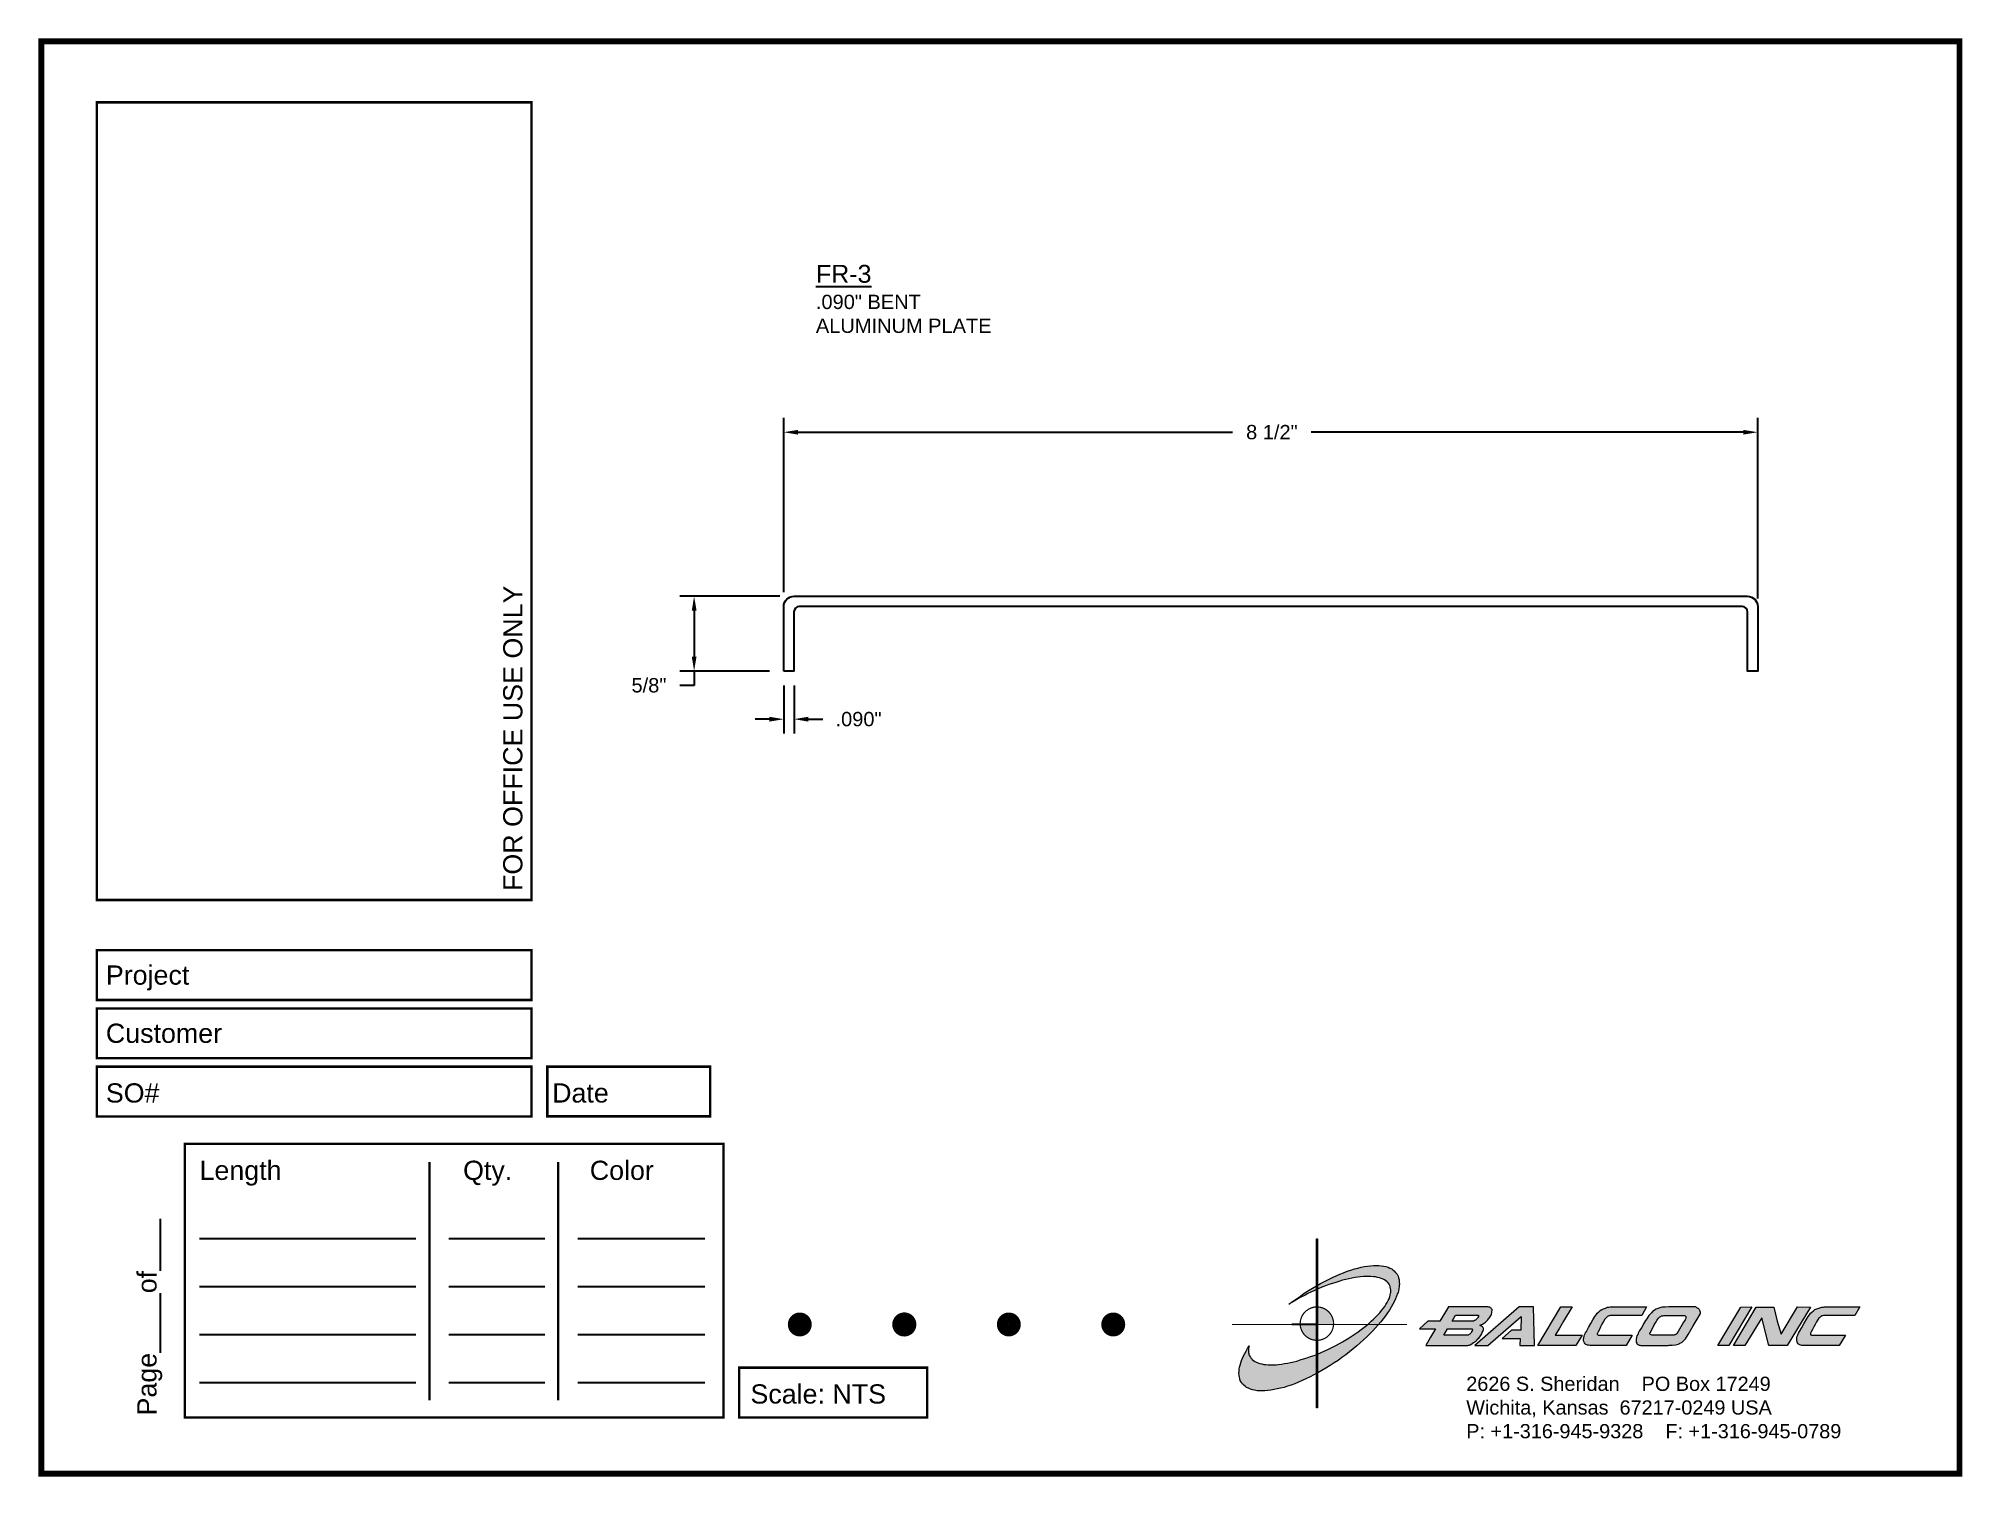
# Paper-space layout 'Breakout' of a CAD drawing. Header units: inches. Extents: x 0 to 10, y 0 to 7.5.
# The model-space entities are those that its viewports show. They can reach past a viewport. Long polylines and large blocks are cut down to what shows.
import ezdxf

# ---------------------------------------------------------------- set-up
doc = ezdxf.new("R2010")
doc.units = ezdxf.units.IN
doc.header["$MEASUREMENT"] = 0
for name, color, linetype in [('Border', 7, 'Continuous'), ('DIMENSIONS', 3, 'Continuous'), ('METALS', 7, 'Continuous'), ('TEXT', 2, 'Continuous')]:
    doc.layers.add(name, color=color, linetype=linetype)
doc.styles.add('ARIAL', font='arial.ttf')
doc.dimstyles.new('Arial', dxfattribs={"dimtxt": 0.125, "dimasz": 0.125, "dimexe": 0.125, "dimexo": 0.125, "dimgap": 0.125, "dimtad": 0, "dimtih": 1, "dimtoh": 1, "dimdec": 4, "dimzin": 3, "dimdsep": 46, "dimlunit": 4, "dimtxsty": 'ARIAL', "dimcen": 0.125, "dimadec": 0, "dimazin": 0, "dimtfac": 1, "dimtdec": 4, "dimtofl": 0, "dimtmove": 0, "dimatfit": 3, "dimfxl": 0, "dimfrac": 2, "dimtolj": 1, "dimtzin": 0, "dimarcsym": 0})

# ---------------------------------------------------------------- blocks, each defined once
blk = doc.blocks.new('CADlogo')
h = blk.add_hatch(color=256)
h.paths.add_polyline_path([(0.918, 1.81), (0.909, 1.81), (0.909, 1.322), (0.918, 1.327)])
h.paths.add_polyline_path([(0.918, 1.285), (0.909, 1.281), (0.909, 1.1), (0.918, 1.1)])
h.paths.add_polyline_path([(0.918, 0.917), (0.909, 0.917), (0.909, 0.762), (0.909, 0.753), (0.91, 0.753), (0.918, 0.753)])
h.paths.add_polyline_path([(0.918, 1.091), (0.918, 1.1), (0.91, 1.1), (0.909, 1.1), (0.909, 0.917), (0.918, 0.917), (0.918, 0.919), (0.915, 0.919)])
h.paths.add_polyline_path([(0.918, 0.412), (0.909, 0.407), (0.909, 0.049), (0.918, 0.049)])
h.paths.add_polyline_path([(0.918, 0.753), (0.909, 0.753), (0.909, 0.606), (0.918, 0.609)])
h.paths.add_polyline_path([(0.918, 0.609), (0.909, 0.606), (0.909, 0.407), (0.918, 0.412)])
h.paths.add_polyline_path([(0.918, 1.327), (0.909, 1.322), (0.909, 1.281), (0.918, 1.285)])
h = blk.add_hatch(color=175)
h.paths.add_polyline_path([(0.574, 0.51), (0.543, 0.506), (0.514, 0.502), (0.487, 0.499), (0.459, 0.499), (0.432, 0.497), (0.406, 0.499), (0.382, 0.5), (0.36, 0.502), (0.338, 0.508), (0.318, 0.511), (0.298, 0.519), (0.282, 0.526), (0.265, 0.533), (0.252, 0.543), (0.24, 0.553), (0.234, 0.559), (0.229, 0.564), (0.22, 0.577), (0.212, 0.592), (0.205, 0.607), (0.203, 0.616), (0.201, 0.627), (0.199, 0.643), (0.201, 0.66), (0.201, 0.671), (0.205, 0.682), (0.207, 0.694), (0.19, 0.667), (0.176, 0.641), (0.161, 0.616), (0.148, 0.59), (0.137, 0.566), (0.128, 0.543), (0.119, 0.519), (0.113, 0.495), (0.108, 0.473), (0.104, 0.451), (0.103, 0.44), (0.103, 0.429), (0.101, 0.409), (0.103, 0.391), (0.104, 0.38), (0.106, 0.371), (0.11, 0.352), (0.115, 0.336), (0.124, 0.318), (0.13, 0.31), (0.135, 0.301), (0.143, 0.294), (0.15, 0.286), (0.165, 0.274), (0.181, 0.263), (0.199, 0.254), (0.22, 0.244), (0.242, 0.237), (0.263, 0.232), (0.289, 0.228), (0.315, 0.226), (0.342, 0.226), (0.371, 0.226), (0.402, 0.23), (0.434, 0.233), (0.467, 0.239), (0.499, 0.246), (0.534, 0.254), (0.571, 0.263), (0.606, 0.275), (0.644, 0.286), (0.682, 0.301), (0.721, 0.318), (0.759, 0.334), (0.799, 0.352), (0.841, 0.371), (0.882, 0.393), (0.909, 0.407), (0.909, 0.606), (0.884, 0.596), (0.847, 0.583), (0.81, 0.57), (0.774, 0.559), (0.739, 0.548), (0.704, 0.537), (0.671, 0.53), (0.638, 0.522), (0.606, 0.515)])
h.paths.add_polyline_path([(1.18, 0.738), (1.109, 0.698), (1.034, 0.661), (0.957, 0.627), (0.918, 0.609), (0.918, 0.412), (0.924, 0.414), (0.964, 0.438), (1.006, 0.462), (1.05, 0.489), (1.092, 0.517), (1.134, 0.544), (1.174, 0.574), (1.215, 0.603), (1.253, 0.634), (1.291, 0.663), (1.328, 0.694), (1.365, 0.725), (1.399, 0.757), (1.432, 0.788), (1.463, 0.819), (1.494, 0.85), (1.524, 0.883), (1.554, 0.917), (1.44, 0.917), (1.429, 0.908), (1.401, 0.886), (1.374, 0.864), (1.343, 0.842), (1.312, 0.822), (1.28, 0.8), (1.248, 0.778), (1.215, 0.758)])
h.paths.add_polyline_path([(1.769, 1.382), (1.767, 1.393), (1.763, 1.404), (1.758, 1.422), (1.749, 1.441), (1.743, 1.45), (1.738, 1.457), (1.73, 1.464), (1.725, 1.472), (1.709, 1.485), (1.692, 1.496), (1.674, 1.506), (1.654, 1.514), (1.632, 1.521), (1.61, 1.527), (1.584, 1.53), (1.559, 1.532), (1.531, 1.532), (1.502, 1.532), (1.471, 1.53), (1.44, 1.527), (1.407, 1.521), (1.374, 1.514), (1.339, 1.505), (1.304, 1.496), (1.268, 1.485), (1.229, 1.472), (1.191, 1.457), (1.152, 1.442), (1.114, 1.426), (1.074, 1.408), (1.034, 1.388), (0.991, 1.367), (0.951, 1.346), (0.918, 1.327), (0.918, 1.285), (0.926, 1.289), (0.964, 1.305), (1.001, 1.32), (1.037, 1.333), (1.074, 1.346), (1.109, 1.356), (1.143, 1.367), (1.178, 1.378), (1.213, 1.386), (1.246, 1.393), (1.277, 1.4), (1.31, 1.406), (1.339, 1.41), (1.368, 1.413), (1.398, 1.417), (1.425, 1.417), (1.452, 1.419), (1.476, 1.417), (1.502, 1.415), (1.524, 1.413), (1.546, 1.408), (1.566, 1.404), (1.584, 1.397), (1.602, 1.389), (1.617, 1.382), (1.632, 1.373), (1.644, 1.362), (1.65, 1.356), (1.655, 1.351), (1.665, 1.338), (1.672, 1.325), (1.677, 1.309), (1.681, 1.294), (1.683, 1.278), (1.683, 1.261), (1.683, 1.252), (1.681, 1.243), (1.677, 1.225), (1.672, 1.207), (1.665, 1.186), (1.655, 1.166), (1.644, 1.146), (1.632, 1.126), (1.619, 1.106), (1.602, 1.084), (1.586, 1.062), (1.568, 1.04), (1.548, 1.018), (1.527, 0.996), (1.504, 0.974), (1.48, 0.952), (1.456, 0.93), (1.44, 0.917), (1.554, 0.917), (1.579, 0.945), (1.602, 0.976), (1.626, 1.007), (1.648, 1.038), (1.668, 1.067), (1.687, 1.097), (1.703, 1.128), (1.719, 1.155), (1.732, 1.185), (1.743, 1.212), (1.752, 1.239), (1.758, 1.252), (1.762, 1.265), (1.767, 1.291), (1.771, 1.314), (1.771, 1.327), (1.773, 1.338), (1.771, 1.362), (1.771, 1.373)])
h.paths.add_polyline_path([(0.867, 1.296), (0.825, 1.271), (0.781, 1.243), (0.741, 1.214), (0.701, 1.186), (0.66, 1.157), (0.622, 1.128), (0.675, 1.161), (0.732, 1.194), (0.79, 1.225), (0.82, 1.239), (0.851, 1.254), (0.909, 1.281), (0.909, 1.322)])
h = blk.add_hatch(color=256)
h.paths.add_polyline_path([(1.074, 0.991), (1.07, 1.001), (1.065, 1.011), (1.059, 1.021), (1.053, 1.03), (1.046, 1.038), (1.039, 1.047), (1.031, 1.054), (1.022, 1.062), (1.014, 1.068), (1.004, 1.074), (0.995, 1.08), (0.985, 1.085), (0.975, 1.089), (0.964, 1.093), (0.954, 1.096), (0.943, 1.098), (0.932, 1.099), (0.921, 1.1), (0.918, 1.1), (0.918, 0.917), (0.94, 0.917), (1.086, 0.917), (1.087, 0.927), (1.086, 0.938), (1.085, 0.949), (1.083, 0.96), (1.081, 0.97), (1.078, 0.981)])
h.paths.add_polyline_path([(0.909, 0.917), (0.739, 0.917), (0.74, 0.91), (0.741, 0.899), (0.743, 0.888), (0.746, 0.878), (0.75, 0.867), (0.754, 0.857), (0.758, 0.847), (0.764, 0.837), (0.77, 0.828), (0.776, 0.819), (0.783, 0.811), (0.791, 0.803), (0.799, 0.795), (0.808, 0.788), (0.817, 0.782), (0.826, 0.776), (0.836, 0.771), (0.846, 0.766), (0.856, 0.762), (0.867, 0.759), (0.877, 0.757), (0.888, 0.755), (0.899, 0.753), (0.909, 0.753)])
h.paths.add_polyline_path([(0.918, 1.1), (0.91, 1.1), (0.909, 1.1), (0.909, 0.917), (0.918, 0.917)])
h = blk.add_hatch(color=256)
h.paths.add_polyline_path([(2.148, 0.874), (2.098, 0.784), (2.049, 0.7), (2.484, 0.7), (2.491, 0.702), (2.501, 0.703), (2.508, 0.705), (2.512, 0.707), (2.517, 0.711), (2.532, 0.72), (2.546, 0.729), (2.554, 0.735), (2.563, 0.74), (2.572, 0.747), (2.581, 0.757), (2.59, 0.768), (2.599, 0.777), (2.616, 0.799), (2.623, 0.811), (2.63, 0.822), (2.636, 0.833), (2.641, 0.844), (2.645, 0.855), (2.647, 0.864), (2.647, 0.879), (2.645, 0.883), (2.641, 0.886), (2.638, 0.892), (2.629, 0.899), (2.619, 0.905), (2.612, 0.91), (2.64, 0.921), (2.658, 0.936), (2.669, 0.943), (2.678, 0.95), (2.694, 0.967), (2.702, 0.976), (2.709, 0.985), (2.716, 0.994), (2.722, 1.005), (2.727, 1.014), (2.731, 1.025), (2.735, 1.038), (2.736, 1.049), (2.738, 1.062), (2.738, 1.073), (2.733, 1.082), (2.727, 1.088), (2.72, 1.093), (2.713, 1.097), (2.704, 1.099), (2.694, 1.1), (2.685, 1.102), (2.674, 1.102), (2.285, 1.102), (2.195, 0.952), (2.069, 0.952), (1.981, 0.874)])
h.paths.add_polyline_path([(2.274, 0.874), (2.53, 0.874), (2.534, 0.865), (2.532, 0.852), (2.524, 0.841), (2.515, 0.828), (2.505, 0.815), (2.493, 0.81), (2.49, 0.808), (2.235, 0.808)], flags=16)
h.paths.add_polyline_path([(2.321, 0.952), (2.356, 1.014), (2.587, 1.014), (2.592, 1.014), (2.597, 1.014), (2.597, 1.003), (2.59, 0.991), (2.583, 0.98), (2.569, 0.966), (2.555, 0.958), (2.546, 0.952), (2.535, 0.952)], flags=16)
h.paths.add_polyline_path([(3.04, 1.002), (3.036, 0.859), (2.941, 0.859), (2.844, 0.773), (3.031, 0.773), (3.027, 0.7), (3.181, 0.7), (3.168, 1.102), (3.02, 1.102), (2.557, 0.7), (2.694, 0.7)])
h.paths.add_polyline_path([(3.214, 0.7), (3.611, 0.7), (3.675, 0.808), (3.397, 0.808), (3.441, 0.881), (3.483, 0.952), (3.574, 1.102), (3.454, 1.102)])
h.paths.add_polyline_path([(3.788, 0.965), (3.766, 0.927), (3.743, 0.885), (3.721, 0.846), (3.71, 0.83), (3.702, 0.811), (3.697, 0.795), (3.693, 0.778), (3.691, 0.769), (3.691, 0.76), (3.691, 0.749), (3.693, 0.74), (3.7, 0.727), (3.708, 0.716), (3.711, 0.714), (3.724, 0.705), (3.733, 0.702), (3.744, 0.702), (3.757, 0.7), (3.774, 0.7), (4.134, 0.7), (4.196, 0.808), (3.854, 0.808), (3.841, 0.808), (3.833, 0.816), (3.836, 0.826), (3.843, 0.841), (3.856, 0.864), (3.869, 0.892), (3.883, 0.921), (3.898, 0.949), (3.914, 0.972), (3.924, 0.983), (3.931, 0.992), (3.943, 1.002), (3.954, 1.008), (3.969, 1.011), (4.297, 1.011), (4.346, 1.102), (4.238, 1.102), (4.15, 1.102), (4.075, 1.1), (3.997, 1.102), (3.982, 1.1), (3.968, 1.1), (3.955, 1.099), (3.942, 1.097), (3.92, 1.089), (3.9, 1.082), (3.889, 1.078), (3.88, 1.073), (3.863, 1.062), (3.849, 1.049), (3.834, 1.035), (3.821, 1.018), (3.81, 1.002), (3.799, 0.983)])
h.paths.add_polyline_path([(4.509, 1.097), (4.496, 1.095), (4.485, 1.093), (4.476, 1.089), (4.465, 1.086), (4.447, 1.077), (4.43, 1.066), (4.421, 1.06), (4.414, 1.055), (4.399, 1.04), (4.386, 1.025), (4.372, 1.011), (4.361, 0.994), (4.35, 0.976), (4.337, 0.96), (4.317, 0.923), (4.297, 0.888), (4.275, 0.855), (4.26, 0.828), (4.255, 0.813), (4.247, 0.799), (4.244, 0.784), (4.242, 0.777), (4.24, 0.769), (4.238, 0.753), (4.238, 0.735), (4.246, 0.722), (4.251, 0.714), (4.253, 0.713), (4.257, 0.711), (4.262, 0.705), (4.269, 0.703), (4.278, 0.702), (4.289, 0.7), (4.564, 0.7), (4.571, 0.7), (4.584, 0.702), (4.613, 0.703), (4.648, 0.707), (4.664, 0.709), (4.677, 0.713), (4.686, 0.716), (4.694, 0.722), (4.705, 0.727), (4.717, 0.735), (4.73, 0.744), (4.741, 0.755), (4.752, 0.769), (4.781, 0.815), (4.833, 0.903), (4.906, 1.025), (4.908, 1.035), (4.908, 1.046), (4.906, 1.051), (4.906, 1.057), (4.9, 1.069), (4.893, 1.08), (4.889, 1.082), (4.888, 1.086), (4.88, 1.089), (4.873, 1.093), (4.866, 1.097), (4.856, 1.1), (4.846, 1.1), (4.844, 1.1), (4.73, 1.1), (4.626, 1.1), (4.58, 1.1), (4.542, 1.099), (4.524, 1.099)])
h.paths.add_polyline_path([(4.527, 1.011), (4.54, 1.011), (4.745, 1.011), (4.752, 1.003), (4.758, 0.998), (4.758, 0.985), (4.756, 0.98), (4.754, 0.974), (4.749, 0.965), (4.743, 0.956), (4.734, 0.941), (4.663, 0.821), (4.648, 0.812), (4.639, 0.81), (4.633, 0.808), (4.622, 0.808), (4.61, 0.808), (4.416, 0.808), (4.398, 0.808), (4.39, 0.813), (4.387, 0.813), (4.385, 0.819), (4.378, 0.825), (4.385, 0.832), (4.408, 0.877), (4.428, 0.914), (4.447, 0.945), (4.454, 0.96), (4.461, 0.971), (4.474, 0.986), (4.487, 0.996), (4.496, 1.002), (4.508, 1.009), (4.516, 1.009)], flags=16)
h.paths.add_polyline_path([(5.089, 0.698), (5.206, 0.698), (5.445, 1.1), (5.33, 1.099)])
h.paths.add_polyline_path([(5.489, 1.099), (5.252, 0.698), (5.37, 0.698), (5.548, 0.987), (5.621, 0.698), (5.811, 0.698), (6.055, 1.099), (5.919, 1.1), (5.749, 0.817), (5.709, 0.954), (5.691, 1.024), (5.672, 1.099)])
h.paths.add_polyline_path([(6.086, 1.06), (6.069, 1.047), (6.056, 1.035), (6.044, 1.018), (6.031, 1.002), (6.02, 0.983), (6.009, 0.965), (5.987, 0.925), (5.965, 0.885), (5.941, 0.846), (5.932, 0.828), (5.923, 0.811), (5.917, 0.795), (5.914, 0.778), (5.912, 0.769), (5.912, 0.758), (5.914, 0.749), (5.916, 0.738), (5.921, 0.725), (5.928, 0.716), (5.936, 0.709), (5.945, 0.705), (5.954, 0.702), (5.965, 0.7), (5.98, 0.7), (5.994, 0.7), (6.355, 0.7), (6.419, 0.806), (6.073, 0.806), (6.056, 0.811), (6.056, 0.821), (6.056, 0.826), (6.064, 0.841), (6.077, 0.864), (6.089, 0.892), (6.104, 0.919), (6.119, 0.947), (6.135, 0.972), (6.144, 0.983), (6.153, 0.992), (6.163, 1), (6.166, 1.003), (6.172, 1.005), (6.178, 1.008), (6.19, 1.011), (6.517, 1.011), (6.569, 1.1), (6.459, 1.102), (6.373, 1.1), (6.296, 1.1), (6.217, 1.1), (6.203, 1.1), (6.19, 1.099), (6.175, 1.099), (6.164, 1.095), (6.141, 1.089), (6.12, 1.082), (6.111, 1.077), (6.102, 1.073)])
blk.add_hatch(color=256).paths.add_polyline_path([(0.918, 0.609), (0.909, 0.606), (0.909, 0.407), (0.918, 0.412)])
for q in [(0.65, 0.917), (0.909, 0.648)]:
    blk.add_line((0.909, 0.917), q)
at = {"color": 7, "lineweight": 0}
for points in [[(0.909, 1.81), (0.918, 1.81), (0.918, 0.049), (0.909, 0.049), (0.909, 1.81)], [(2.738, 1.073), (2.733, 1.082), (2.727, 1.088), (2.72, 1.093), (2.713, 1.097), (2.704, 1.099), (2.694, 1.1), (2.685, 1.102), (2.674, 1.102), (2.285, 1.102), (2.195, 0.952), (2.069, 0.952), (1.981, 0.874), (2.148, 0.874), (2.098, 0.784), (2.049, 0.7), (2.484, 0.7), (2.491, 0.702), (2.501, 0.703), (2.508, 0.705), (2.512, 0.707), (2.517, 0.711), (2.532, 0.72), (2.546, 0.729), (2.554, 0.735), (2.563, 0.74), (2.572, 0.747), (2.581, 0.757), (2.59, 0.768), (2.599, 0.777), (2.616, 0.799), (2.623, 0.811), (2.63, 0.822), (2.636, 0.833), (2.641, 0.844), (2.645, 0.855), (2.647, 0.864), (2.647, 0.874), (2.647, 0.879), (2.645, 0.883), (2.641, 0.886), (2.638, 0.892), (2.629, 0.899), (2.619, 0.905), (2.612, 0.91), (2.64, 0.921), (2.658, 0.936), (2.669, 0.943), (2.678, 0.95), (2.694, 0.967), (2.702, 0.976), (2.709, 0.985), (2.716, 0.994), (2.722, 1.005), (2.727, 1.014), (2.731, 1.025), (2.735, 1.038), (2.736, 1.049), (2.738, 1.062), (2.738, 1.073), (2.738, 1.073)], [(2.587, 0.985), (2.583, 0.98), (2.572, 0.969), (2.565, 0.963), (2.555, 0.958), (2.546, 0.952), (2.535, 0.952), (2.321, 0.952), (2.356, 1.014), (2.587, 1.014), (2.592, 1.014), (2.594, 1.014), (2.596, 1.013), (2.597, 1.011), (2.597, 1.005), (2.596, 1), (2.59, 0.991), (2.587, 0.985), (2.587, 0.985)], [(3.027, 0.7), (3.181, 0.7), (3.168, 1.102), (3.02, 1.102), (2.557, 0.7), (2.694, 0.7), (3.04, 1.002), (3.036, 0.859), (3.038, 0.859), (2.941, 0.859), (2.844, 0.773), (3.031, 0.773), (3.027, 0.7), (3.027, 0.7)], [(3.214, 0.7), (3.454, 1.102), (3.574, 1.102), (3.483, 0.952), (3.441, 0.881), (3.397, 0.808), (3.675, 0.808), (3.611, 0.7), (3.214, 0.7), (3.214, 0.7)], [(3.969, 1.011), (3.96, 1.009), (3.955, 1.007), (3.949, 1.005), (3.946, 1.003), (3.94, 1), (3.931, 0.992), (3.924, 0.983), (3.914, 0.972), (3.898, 0.949), (3.883, 0.921), (3.869, 0.892), (3.856, 0.864), (3.843, 0.841), (3.836, 0.826), (3.834, 0.821), (3.834, 0.817), (3.836, 0.813), (3.839, 0.81), (3.847, 0.808), (3.854, 0.808), (4.196, 0.808), (4.134, 0.7), (3.774, 0.7), (3.757, 0.7), (3.744, 0.702), (3.733, 0.702), (3.724, 0.705), (3.715, 0.711), (3.711, 0.713), (3.708, 0.716), (3.7, 0.727), (3.693, 0.74), (3.691, 0.749), (3.691, 0.76), (3.691, 0.769), (3.693, 0.778), (3.697, 0.795), (3.702, 0.811), (3.71, 0.83), (3.721, 0.846), (3.743, 0.885), (3.766, 0.927), (3.788, 0.965), (3.799, 0.983), (3.81, 1.002), (3.821, 1.018), (3.834, 1.035), (3.849, 1.049), (3.863, 1.062), (3.88, 1.073), (3.889, 1.078), (3.9, 1.082), (3.92, 1.089), (3.942, 1.097), (3.955, 1.099), (3.968, 1.1), (3.982, 1.1), (3.997, 1.102), (4.075, 1.1), (4.15, 1.102), (4.238, 1.102), (4.346, 1.102), (4.297, 1.011), (3.969, 1.011), (3.969, 1.011)], [(4.846, 1.1), (4.844, 1.1), (4.73, 1.1), (4.626, 1.1), (4.58, 1.1), (4.542, 1.099), (4.524, 1.099), (4.509, 1.097), (4.496, 1.095), (4.485, 1.093), (4.476, 1.089), (4.465, 1.086), (4.447, 1.077), (4.43, 1.066), (4.421, 1.06), (4.414, 1.055), (4.399, 1.04), (4.386, 1.025), (4.372, 1.011), (4.361, 0.994), (4.35, 0.976), (4.337, 0.96), (4.317, 0.923), (4.297, 0.888), (4.275, 0.855), (4.26, 0.828), (4.255, 0.813), (4.247, 0.799), (4.244, 0.784), (4.242, 0.777), (4.24, 0.769), (4.238, 0.753), (4.238, 0.735), (4.246, 0.722), (4.251, 0.714), (4.253, 0.713), (4.257, 0.711), (4.262, 0.705), (4.269, 0.703), (4.278, 0.702), (4.289, 0.7), (4.564, 0.7), (4.571, 0.7), (4.584, 0.702), (4.613, 0.703), (4.648, 0.707), (4.664, 0.709), (4.677, 0.713), (4.686, 0.716), (4.694, 0.722), (4.705, 0.727), (4.717, 0.735), (4.73, 0.744), (4.741, 0.755), (4.752, 0.769), (4.781, 0.815), (4.833, 0.903), (4.906, 1.025), (4.908, 1.035), (4.908, 1.046), (4.906, 1.051), (4.906, 1.057), (4.9, 1.069), (4.897, 1.075), (4.893, 1.08), (4.889, 1.082), (4.888, 1.086), (4.88, 1.089), (4.873, 1.093), (4.866, 1.097), (4.856, 1.1), (4.846, 1.1), (4.846, 1.1)], [(4.734, 0.941), (4.663, 0.821), (4.653, 0.815), (4.646, 0.811), (4.639, 0.81), (4.633, 0.808), (4.622, 0.808), (4.61, 0.808), (4.416, 0.808), (4.403, 0.808), (4.396, 0.81), (4.39, 0.813), (4.388, 0.813), (4.386, 0.815), (4.385, 0.819), (4.383, 0.821), (4.383, 0.826), (4.383, 0.83), (4.385, 0.832), (4.408, 0.877), (4.428, 0.914), (4.447, 0.945), (4.454, 0.96), (4.461, 0.971), (4.471, 0.982), (4.478, 0.989), (4.487, 0.996), (4.496, 1.002), (4.505, 1.007), (4.511, 1.009), (4.516, 1.009), (4.527, 1.011), (4.54, 1.011), (4.743, 1.011), (4.749, 1.007), (4.752, 1.003), (4.756, 1), (4.758, 0.994), (4.758, 0.985), (4.756, 0.98), (4.754, 0.974), (4.749, 0.965), (4.743, 0.956), (4.734, 0.941), (4.734, 0.941)], [(5.089, 0.698), (5.33, 1.099), (5.445, 1.1), (5.206, 0.698), (5.091, 0.698), (5.089, 0.698), (5.089, 0.698)], [(5.811, 0.698), (5.621, 0.698), (5.548, 0.987), (5.37, 0.698), (5.252, 0.698), (5.489, 1.099), (5.672, 1.099), (5.691, 1.024), (5.709, 0.954), (5.749, 0.817), (5.919, 1.1), (6.055, 1.099), (5.811, 0.698), (5.811, 0.698)], [(6.19, 1.011), (6.181, 1.009), (6.175, 1.007), (6.172, 1.005), (6.166, 1.003), (6.163, 1), (6.153, 0.992), (6.144, 0.983), (6.135, 0.972), (6.119, 0.947), (6.104, 0.919), (6.089, 0.892), (6.077, 0.864), (6.064, 0.841), (6.056, 0.826), (6.056, 0.821), (6.056, 0.815), (6.058, 0.811), (6.062, 0.81), (6.067, 0.808), (6.077, 0.806), (6.419, 0.806), (6.355, 0.7), (5.994, 0.7), (5.98, 0.7), (5.965, 0.7), (5.954, 0.702), (5.945, 0.705), (5.936, 0.709), (5.932, 0.713), (5.928, 0.716), (5.921, 0.725), (5.916, 0.738), (5.914, 0.749), (5.912, 0.758), (5.912, 0.769), (5.914, 0.778), (5.917, 0.795), (5.923, 0.811), (5.932, 0.828), (5.941, 0.846), (5.965, 0.885), (5.987, 0.925), (6.009, 0.965), (6.02, 0.983), (6.031, 1.002), (6.044, 1.018), (6.056, 1.035), (6.069, 1.047), (6.086, 1.06), (6.102, 1.073), (6.111, 1.077), (6.12, 1.082), (6.141, 1.089), (6.164, 1.095), (6.175, 1.099), (6.19, 1.099), (6.203, 1.1), (6.217, 1.1), (6.296, 1.1), (6.373, 1.1), (6.459, 1.102), (6.569, 1.1), (6.517, 1.011), (6.19, 1.011), (6.19, 1.011)], [(2.484, 0.808), (2.235, 0.808), (2.274, 0.874), (2.524, 0.874), (2.53, 0.872), (2.532, 0.87), (2.533, 0.866), (2.533, 0.863), (2.532, 0.852), (2.524, 0.841), (2.515, 0.828), (2.506, 0.817), (2.501, 0.813), (2.493, 0.81), (2.49, 0.808), (2.486, 0.808), (2.484, 0.808), (2.484, 0.808)]]:
    blk.add_lwpolyline(points, dxfattribs=at)
at = {"color": 175, "lineweight": 0}
blk.add_lwpolyline([(1.758, 1.422), (1.763, 1.404), (1.767, 1.393), (1.769, 1.382), (1.771, 1.373), (1.771, 1.362), (1.773, 1.338), (1.771, 1.327), (1.771, 1.314), (1.767, 1.291), (1.762, 1.265), (1.758, 1.252), (1.752, 1.239), (1.743, 1.212), (1.732, 1.185), (1.719, 1.155), (1.703, 1.128), (1.687, 1.097), (1.668, 1.067), (1.648, 1.038), (1.626, 1.007), (1.602, 0.976), (1.579, 0.945), (1.551, 0.914), (1.524, 0.883), (1.494, 0.85), (1.463, 0.819), (1.432, 0.788), (1.399, 0.757), (1.365, 0.725), (1.328, 0.694), (1.291, 0.663), (1.253, 0.634), (1.215, 0.603), (1.174, 0.574), (1.134, 0.544), (1.092, 0.517), (1.05, 0.489), (1.006, 0.462), (0.964, 0.438), (0.924, 0.414), (0.882, 0.393), (0.841, 0.371), (0.799, 0.352), (0.759, 0.334), (0.721, 0.318), (0.682, 0.301), (0.644, 0.286), (0.606, 0.275), (0.571, 0.263), (0.534, 0.254), (0.499, 0.246), (0.467, 0.239), (0.434, 0.233), (0.402, 0.23), (0.371, 0.226), (0.342, 0.226), (0.315, 0.226), (0.289, 0.228), (0.263, 0.232), (0.242, 0.237), (0.22, 0.244), (0.199, 0.254), (0.181, 0.263), (0.165, 0.274), (0.15, 0.286), (0.143, 0.294), (0.135, 0.301), (0.13, 0.31), (0.124, 0.318), (0.115, 0.336), (0.11, 0.352), (0.106, 0.371), (0.104, 0.38), (0.103, 0.391), (0.101, 0.409), (0.103, 0.429), (0.103, 0.44), (0.104, 0.451), (0.108, 0.473), (0.113, 0.495), (0.119, 0.519), (0.128, 0.543), (0.137, 0.566), (0.148, 0.59), (0.161, 0.616), (0.176, 0.641), (0.19, 0.667), (0.207, 0.694), (0.205, 0.682), (0.201, 0.671), (0.201, 0.66), (0.199, 0.649), (0.199, 0.638), (0.201, 0.627), (0.203, 0.616), (0.205, 0.607), (0.212, 0.592), (0.22, 0.577), (0.229, 0.564), (0.234, 0.559), (0.24, 0.553), (0.252, 0.543), (0.265, 0.533), (0.282, 0.526), (0.298, 0.519), (0.318, 0.511), (0.338, 0.508), (0.36, 0.502), (0.382, 0.5), (0.406, 0.499), (0.432, 0.497), (0.459, 0.499), (0.487, 0.499), (0.514, 0.502), (0.543, 0.506), (0.574, 0.51), (0.606, 0.515), (0.638, 0.522), (0.671, 0.53), (0.704, 0.537), (0.739, 0.548), (0.774, 0.559), (0.81, 0.57), (0.847, 0.583), (0.884, 0.596), (0.92, 0.61), (0.957, 0.627), (1.034, 0.661), (1.109, 0.698), (1.18, 0.738), (1.215, 0.758), (1.248, 0.778), (1.28, 0.8), (1.312, 0.822), (1.343, 0.842), (1.374, 0.864), (1.401, 0.886), (1.429, 0.908), (1.456, 0.93), (1.48, 0.952), (1.504, 0.974), (1.527, 0.996), (1.548, 1.018), (1.568, 1.04), (1.586, 1.062), (1.602, 1.084), (1.619, 1.106), (1.632, 1.126), (1.644, 1.146), (1.655, 1.166), (1.665, 1.186), (1.672, 1.207), (1.677, 1.225), (1.681, 1.243), (1.683, 1.252), (1.683, 1.261), (1.683, 1.278), (1.681, 1.294), (1.677, 1.309), (1.672, 1.325), (1.665, 1.338), (1.655, 1.351), (1.65, 1.356), (1.644, 1.362), (1.632, 1.373), (1.617, 1.382), (1.602, 1.389), (1.584, 1.397), (1.566, 1.404), (1.546, 1.408), (1.524, 1.413), (1.502, 1.415), (1.476, 1.417), (1.452, 1.419), (1.425, 1.417), (1.398, 1.417), (1.368, 1.413), (1.339, 1.41), (1.31, 1.406), (1.277, 1.4), (1.246, 1.393), (1.213, 1.386), (1.178, 1.378), (1.143, 1.367), (1.109, 1.356), (1.074, 1.346), (1.037, 1.333), (1.001, 1.32), (0.964, 1.305), (0.926, 1.289), (0.851, 1.254), (0.82, 1.239), (0.79, 1.225), (0.732, 1.194), (0.675, 1.161), (0.622, 1.128), (0.66, 1.157), (0.701, 1.186), (0.741, 1.214), (0.781, 1.243), (0.825, 1.271), (0.867, 1.296), (0.909, 1.322), (0.951, 1.346), (0.991, 1.367), (1.034, 1.388), (1.074, 1.408), (1.114, 1.426), (1.152, 1.442), (1.191, 1.457), (1.229, 1.472), (1.268, 1.485), (1.304, 1.496), (1.339, 1.505), (1.374, 1.514), (1.407, 1.521), (1.44, 1.527), (1.471, 1.53), (1.502, 1.532), (1.531, 1.532), (1.559, 1.532), (1.584, 1.53), (1.61, 1.527), (1.632, 1.521), (1.654, 1.514), (1.674, 1.506), (1.692, 1.496), (1.709, 1.485), (1.725, 1.472), (1.73, 1.464), (1.738, 1.457), (1.743, 1.45), (1.749, 1.441), (1.758, 1.422), (1.758, 1.422)], dxfattribs=at)
at = {"color": 7, "lineweight": 0, "const_width": 0.0128}
blk.add_lwpolyline([(1.087, 0.927), (1.086, 0.938), (1.085, 0.949), (1.083, 0.96), (1.081, 0.97), (1.078, 0.981), (1.074, 0.991), (1.07, 1.001), (1.065, 1.011), (1.059, 1.021), (1.053, 1.03), (1.046, 1.038), (1.039, 1.047), (1.031, 1.054), (1.022, 1.062), (1.014, 1.068), (1.004, 1.074), (0.995, 1.08), (0.985, 1.085), (0.975, 1.089), (0.964, 1.093), (0.954, 1.096), (0.943, 1.098), (0.932, 1.099), (0.921, 1.1), (0.91, 1.1), (0.899, 1.1), (0.888, 1.099), (0.877, 1.097), (0.867, 1.094), (0.856, 1.091), (0.846, 1.087), (0.836, 1.082), (0.826, 1.077), (0.817, 1.071), (0.808, 1.065), (0.799, 1.058), (0.791, 1.05), (0.783, 1.043), (0.776, 1.034), (0.77, 1.025), (0.764, 1.016), (0.758, 1.006), (0.754, 0.996), (0.75, 0.986), (0.746, 0.976), (0.743, 0.965), (0.741, 0.954), (0.74, 0.943), (0.739, 0.932), (0.739, 0.921), (0.74, 0.91), (0.741, 0.899), (0.743, 0.888), (0.746, 0.878), (0.75, 0.867), (0.754, 0.857), (0.758, 0.847), (0.764, 0.837), (0.77, 0.828), (0.776, 0.819), (0.783, 0.811), (0.791, 0.803), (0.799, 0.795), (0.808, 0.788), (0.817, 0.782), (0.826, 0.776), (0.836, 0.771), (0.846, 0.766), (0.856, 0.762), (0.867, 0.759), (0.877, 0.757), (0.888, 0.755), (0.899, 0.753), (0.91, 0.753), (0.921, 0.753), (0.932, 0.754), (0.943, 0.756), (0.954, 0.758), (0.964, 0.761), (0.975, 0.764), (0.985, 0.769), (0.995, 0.773), (1.004, 0.779), (1.014, 0.785), (1.022, 0.792), (1.031, 0.799), (1.039, 0.807), (1.046, 0.815), (1.053, 0.824), (1.059, 0.833), (1.065, 0.842), (1.07, 0.852), (1.074, 0.862), (1.078, 0.872), (1.081, 0.883), (1.083, 0.894), (1.085, 0.905), (1.086, 0.916), (1.087, 0.927)], dxfattribs=at)
at = {"color": 7, "lineweight": 0}
blk.add_lwpolyline([(1.853, 0.917, 0.0091, 0.0091, 0), (0.029, 0.917, 0.00366, 0.00366, 0), (0.029, 0.917, 0.00366, 0.00366, 0)], format="xyseb", dxfattribs=at)
blk = doc.blocks.new('ACADlogo')
blk.add_blockref('CADlogo', (-0.011, 7.152))
blk = doc.blocks.new('ejccornerdetailsheet')
at = {"layer": 'Border', "color": 253}
for p, q in [((0.823, 1.224), (1.95, 1.224)), ((2.122, 1.224), (2.622, 1.224)), ((2.794, 1.224), (3.457, 1.224)), ((0.823, 0.974), (1.95, 0.974)), ((2.122, 0.974), (2.622, 0.974)), ((2.794, 0.974), (3.457, 0.974)), ((0.823, 0.724), (1.95, 0.724)), ((2.122, 0.724), (2.622, 0.724)), ((2.794, 0.724), (3.457, 0.724)), ((0.823, 0.474), (1.95, 0.474)), ((2.122, 0.474), (2.622, 0.474)), ((2.794, 0.474), (3.457, 0.474))]:
    blk.add_line(p, q, dxfattribs=at)
at = {"layer": 'Border'}
for points, const_width in [([(0, 7.461), (9.993, 7.461), (9.993, 0), (0, 0)], 0.03), ([(0.289, 7.143), (2.554, 7.143), (2.554, 2.988), (0.289, 2.988)], 0.0125), ([(0.289, 2.727), (2.554, 2.727), (2.554, 2.467), (0.289, 2.467)], 0.0125), ([(0.289, 2.423), (2.554, 2.423), (2.554, 2.164), (0.289, 2.164)], 0.0125), ([(0.289, 2.12), (2.554, 2.12), (2.554, 1.86), (0.289, 1.86)], 0.0125), ([(2.636, 1.861), (2.636, 2.12), (3.484, 2.12), (3.484, 1.861)], 0.0125), ([(3.554, 0.292), (0.747, 0.292), (0.747, 1.718), (3.554, 1.718)], 0.0125), ([(3.635, 0.552), (4.614, 0.552), (4.614, 0.293), (3.635, 0.293)], 0.0125)]:
    blk.add_lwpolyline(points, close=True, dxfattribs=dict(at, const_width=const_width))
at = {"layer": 'Border', "const_width": 0.0125}
for points in [[(2.022, 1.623), (2.022, 0.382)], [(2.693, 1.623), (2.693, 0.382)]]:
    blk.add_lwpolyline(points, dxfattribs=at)
at = {"layer": 'Border', "color": 175, "const_width": 0.0625}
for points in [[(3.92, 0.777, 1), (3.982, 0.777, 1)], [(4.464, 0.777, 1), (4.527, 0.777, 1)], [(5.009, 0.777, 1), (5.071, 0.777, 1)], [(5.553, 0.777, 1), (5.615, 0.777, 1)]]:
    blk.add_lwpolyline(points, format="xyb", close=True, dxfattribs=at)
at = {"layer": 'Border', "xscale": 0.5, "yscale": 0.5, "zscale": 0.5}
blk.add_blockref('ACADlogo', (6.194, -3.258), dxfattribs=at)
at = {"layer": 'Border', "style": 'ARIAL'}
for s, p in [('FOR OFFICE USE ONLY', (2.506, 3.035)), ('Page%%u        %%uof%%u       ', (0.6, 0.303))]:
    blk.add_text(s, height=0.1, rotation=90, dxfattribs=at).set_placement(p)
for s, p in [('Project', (0.336, 2.547)), ('Customer', (0.336, 2.244)), ('SO#', (0.336, 1.933)), ('Date', (2.661, 1.933)), ('Length', (0.824, 1.53)), ('Qty.', (2.197, 1.53)), ('Color', (2.857, 1.53)), ('Scale: NTS', (3.694, 0.365))]:
    blk.add_text(s, height=0.1, dxfattribs=at).set_placement(p)
at = {"layer": 'Border', "insert": (7.423, 0.505), "char_height": 0.074, "width": 2.3438, "attachment_point": 1, "style": 'ARIAL'}
blk.add_mtext('2626 S. Sheridan    PO Box 17249\\PWichita, Kansas  67217-0249 USA \\PP: +1-316-945-9328    F: +1-316-945-0789', dxfattribs=at)
blk = doc.blocks.new('*D14')
at = {"layer": 'Defpoints', "color": 0}
for p in [(35.896, 9.805), (27.396, 8.284), (35.896, 8.23)]:
    blk.add_point(p, dxfattribs=at)
at = {"layer": 'DIMENSIONS', "color": 0, "lineweight": -2}
for p, q in [((27.396, 8.409), (27.396, 9.93)), ((35.896, 8.355), (35.896, 9.93)), ((27.521, 9.805), (31.313, 9.805)), ((35.771, 9.805), (31.998, 9.805))]:
    blk.add_line(p, q, dxfattribs=at)
at = {"layer": 'DIMENSIONS', "color": 0}
for points in [[(27.521, 9.825), (27.521, 9.784), (27.396, 9.805)], [(35.771, 9.825), (35.771, 9.784), (35.896, 9.805)]]:
    blk.add_solid(points, dxfattribs=at)
at = {"layer": 'DIMENSIONS', "color": 0, "insert": (31.656, 9.805), "char_height": 0.125, "attachment_point": 5, "style": 'ARIAL'}
blk.add_mtext('\\A1;8 1/2"', dxfattribs=at)
blk = doc.blocks.new('*D15')
at = {"layer": 'Defpoints', "color": 0}
for p in [(27.486, 8.374), (26.614, 7.721), (27.396, 7.721)]:
    blk.add_point(p, dxfattribs=at)
at = {"layer": 'DIMENSIONS', "color": 0, "lineweight": -2}
for p, q in [((27.361, 8.374), (26.489, 8.374)), ((26.614, 8.249), (26.614, 7.846)), ((27.271, 7.721), (26.489, 7.721)), ((26.614, 7.596), (26.489, 7.596)), ((26.614, 7.721), (26.614, 7.596))]:
    blk.add_line(p, q, dxfattribs=at)
at = {"layer": 'DIMENSIONS', "color": 0}
for points in [[(26.594, 8.249), (26.635, 8.249), (26.614, 8.374)], [(26.594, 7.846), (26.635, 7.846), (26.614, 7.721)]]:
    blk.add_solid(points, dxfattribs=at)
at = {"layer": 'DIMENSIONS', "color": 0, "insert": (26.22, 7.596), "char_height": 0.125, "attachment_point": 5, "style": 'ARIAL'}
blk.add_mtext('\\A1;5/8"', dxfattribs=at)
blk = doc.blocks.new('*D16')
at = {"layer": 'Defpoints', "color": 0}
for p in [(27.396, 7.721), (27.486, 7.721), (27.486, 7.301)]:
    blk.add_point(p, dxfattribs=at)
at = {"layer": 'DIMENSIONS', "color": 0, "lineweight": -2}
for p, q in [((27.396, 7.596), (27.396, 7.176)), ((27.486, 7.596), (27.486, 7.176)), ((27.271, 7.301), (27.146, 7.301)), ((27.611, 7.301), (27.736, 7.301))]:
    blk.add_line(p, q, dxfattribs=at)
at = {"layer": 'DIMENSIONS', "color": 0}
for points in [[(27.271, 7.322), (27.271, 7.28), (27.396, 7.301)], [(27.611, 7.322), (27.611, 7.28), (27.486, 7.301)]]:
    blk.add_solid(points, dxfattribs=at)
at = {"layer": 'DIMENSIONS', "color": 0, "insert": (28.049, 7.301), "char_height": 0.125, "attachment_point": 5, "style": 'ARIAL'}
blk.add_mtext('\\A1;.090"', dxfattribs=at)

msp = doc.modelspace()

# ---------------------------------------------------------------- linework, layer by layer
at = {"layer": 'METALS'}
msp.add_lwpolyline([(27.39556, 7.72119), (27.39556, 8.28369, -0.41421356), (27.48556, 8.37369), (35.80558, 8.37369, -0.41421356), (35.89558, 8.28369), (35.89558, 7.72119), (35.80558, 7.72119), (35.80558, 8.23869, 0.41421356), (35.76058, 8.28369), (27.53056, 8.28369, 0.41421356), (27.48556, 8.23869), (27.48556, 7.72119)], format="xyb", close=True, dxfattribs=at)

# ---------------------------------------------------------------- texts
at = {"layer": 'TEXT', "insert": (27.67676, 11.26516), "char_height": 0.15625, "width": 3.3125, "attachment_point": 1, "style": 'ARIAL'}
msp.add_mtext('{\\LFR-3\\P\\H0.8x;\\l.090" BENT\\PALUMINUM PLATE}', dxfattribs=at)

# ---------------------------------------------------------------- dimensions: what is measured, and where the dimension line sits
at = {"layer": 'DIMENSIONS'}
dim = msp.add_linear_dim(base=(35.89558, 9.8046), p1=(27.39556, 8.28369), p2=(35.89558, 8.23019), dimstyle='Arial', dxfattribs=at)
dim.commit()
dim.dimension.update_dxf_attribs({"geometry": '*D14', "text_midpoint": (31.65585, 9.8046), "dimtype": 160})
dim = msp.add_linear_dim(base=(26.61444, 7.72119), p1=(27.48556, 8.37369), p2=(27.39556, 7.72119), angle=90, dimstyle='Arial', dxfattribs=at)
dim.commit()
dim.dimension.update_dxf_attribs({"geometry": '*D15', "text_midpoint": (26.21979, 7.59619)})
dim = msp.add_linear_dim(base=(27.48556, 7.30077), p1=(27.39556, 7.72119), p2=(27.48556, 7.72119), text='.090"', dimstyle='Arial', dxfattribs=at)
dim.commit()
dim.dimension.update_dxf_attribs({"geometry": '*D16', "text_midpoint": (28.04947, 7.30077)})

psp = doc.layouts.new('Breakout')

# ---------------------------------------------------------------- block references
psp.add_blockref('ejccornerdetailsheet', (0, 0))

# ---------------------------------------------------------------- viewports
at = {"layer": '0'}
psp.add_viewport(center=(4.997, 3.73), size=(9.993, 7.46055), view_center_point=(29.28822, 6.96617), view_height=12.4969379, dxfattribs=at)

doc.saveas('drawing.dxf')
